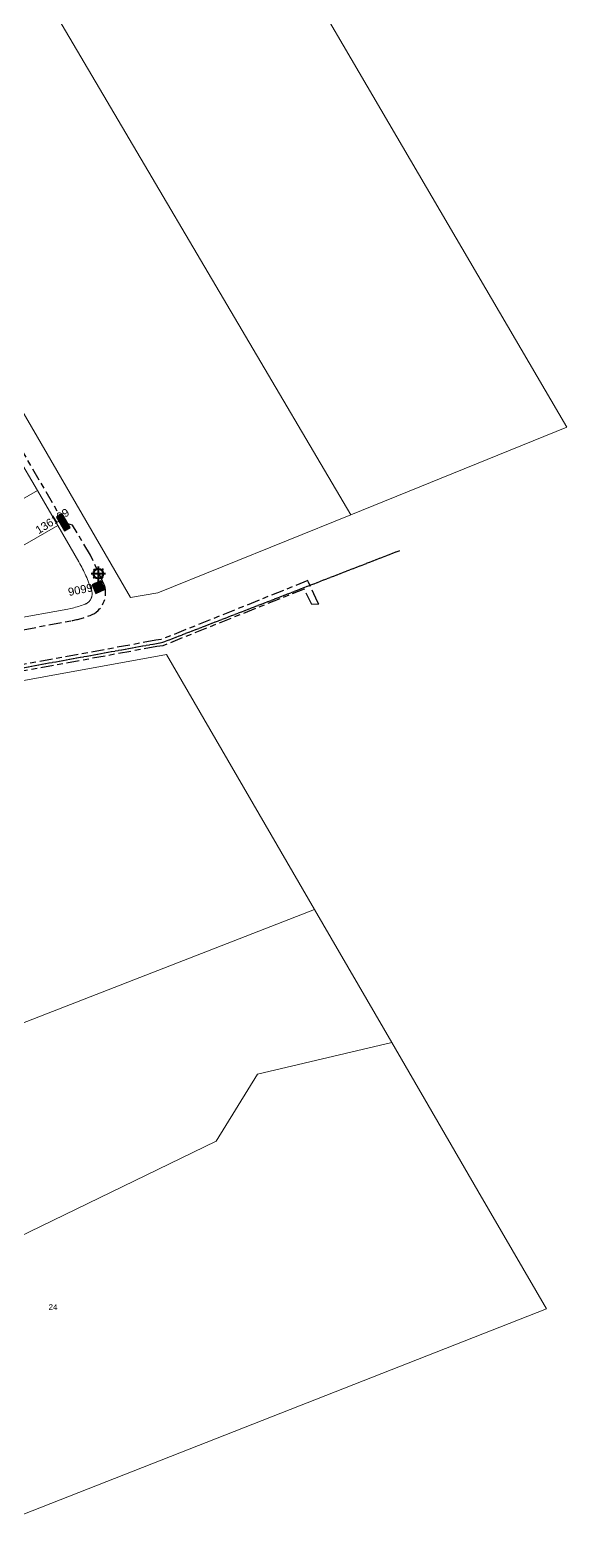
# Model space of a CAD drawing. Header units: metres. Extents: x 303431 to 305438, y 6269401 to 6270518.
# Drawn here: x 304318.7 to 304486.2, y 6269670.9 to 6270141.3 of the extents above; entities that cross this region are included whole.
import ezdxf
from ezdxf.enums import TextEntityAlignment as Align

# ---------------------------------------------------------------- set-up
doc = ezdxf.new("R2010")
doc.units = ezdxf.units.M
doc.linetypes.add('Cable Exist OH', pattern=[1, 1, 0])
doc.linetypes.add('Cable Exist UG', pattern=[8.2, 4, -1.2, 1.8, -1.2])
doc.layers.get('0').update_dxf_attribs({"color": 6})
doc.layers.add('Cadastre Land Parcels_SP_EXT', color=9, linetype='Continuous', lineweight=5)
for name, color, linetype in [('Equip_SP_SL_EXT', 7, 'Continuous'), ('Mains_HV_EXT', 7, 'Continuous'), ('Mains_LV_EXT', 7, 'Continuous'), ('SupportsUG_SP_LV_EXT', 7, 'Continuous'), ('SupportsUG_SP_LV_SL_EXT', 7, 'Continuous')]:
    doc.layers.add(name, color=color, linetype=linetype)
doc.styles.add('COLUMN_LABEL', font='arial.ttf')
doc.styles.add('iecARIAL', font='arial.ttf', dxfattribs={"height": 2})
doc.styles.add('POLE_LABEL', font='arial.ttf')
doc.styles.get("Standard").update_dxf_attribs({"font": 'arial.ttf'})

# ---------------------------------------------------------------- blocks, each defined once
blk = doc.blocks.new('COLUMN_EXT')
blk.add_hatch(color=256).paths.add_polyline_path([(-1.49, 1.48), (-1.49, -1.49), (1.48, -1.49), (1.48, 1.48)])
blk.add_lwpolyline([(-1.49, -1.49), (1.48, -1.49), (1.48, 1.48), (-1.49, 1.48)], close=True)
for tag, height, style, flags, p in [('STRUCTURE_PLANT_NUMBER', 0.2, 'POLE_LABEL', 9, (1.81, 0.03)), ('ASSET_NUM', 2.5, 'COLUMN_LABEL', 8, (2, 2)), ('STREET_CODE', 0.2, 'COLUMN_LABEL', 9, (1.81, -0.2))]:
    blk.add_attdef(tag, text='', height=height, dxfattribs=dict(style=style, flags=flags)).set_placement(p, align=Align.MIDDLE_LEFT)
at = {"flags": 1}
blk.add_attdef('Z', (1.81, -2.35), '', height=0.2, dxfattribs=at)
at = {"flags": 9}
for tag, p in [('COLUMN_TYPE', (1.81, -0.4)), ('OWNED_BY', (1.81, -0.6)), ('STATE', (1.81, -0.8)), ('USAGE', (1.81, -1)), ('STREETNAME', (1.81, -1.6)), ('SUBURB', (1.81, -1.8)), ('LEGEND', (1.81, -1.2)), ('LOCATION', (1.81, -1.4)), ('NOTES', (1.81, -2))]:
    blk.add_attdef(tag, text='', height=0.2, dxfattribs=at).set_placement(p, align=Align.MIDDLE_LEFT)
blk = doc.blocks.new('PILLAR_EXT')
blk.add_hatch(color=256).paths.add_polyline_path([(-2.475, 0.99), (-2.475, -0.99), (2.475, -0.99), (2.475, 0.99)])
blk.add_lwpolyline([(-2.475, -0.99), (2.475, -0.99), (2.475, 0.99), (-2.475, 0.99)], close=True)
at = {"style": 'iecARIAL', "flags": 8}
blk.add_attdef('ASSET_NUM', (1.5, 3.5), '', height=2.5, dxfattribs=at)
for tag, p, flags in [('OWNED_BY', (0, -0.2), 9), ('STATE', (0, -0.4), 9), ('SUPPORT_TYPE', (0, -0.6), 9), ('STREETNAME', (0, -1.8), 9), ('SUBURB', (0, -2), 1), ('USAGE', (0, -0.8), 9), ('LEGEND', (0, -1), 9), ('LOCATION', (0, -1.2), 9), ('NOTES', (0, -1.4), 9), ('PARENT', (0, -1.6), 9)]:
    blk.add_attdef(tag, p, '', height=0.2, dxfattribs=dict(flags=flags))
blk = doc.blocks.new('SL_LANTERN_EXT')
at = {"lineweight": 40}
for p, q in [((-1.46, 5.68), (-1.06, 5.28)), ((0, 1.97), (0, 6.47)), ((1.46, 5.68), (1.06, 5.28)), ((-2.25, 4.22), (2.25, 4.22)), ((-1.46, 2.76), (-1.06, 3.16)), ((0, 0), (0, 2.72)), ((1.46, 2.76), (1.06, 3.16))]:
    blk.add_line(p, q, dxfattribs=at)
blk.add_circle((0, 4.22), 1.5, dxfattribs=at)
at = {"style": 'iecARIAL', "flags": 9}
blk.add_attdef('ASSET_NUM', (1.5, 1.5), '', height=2.5, dxfattribs=at)
for tag, p, height, flags in [('OPERATING_VOLTAGE', (0.98, -1.65), 0.2, 9), ('ORIENTATION', (0.98, -1.85), 0.2, 9), ('OWNED_BY', (0.98, -2.05), 0.2, 9), ('STATE', (0.98, -2.25), 0.2, 9), ('CONSTRUCTED_VOLTAGE', (0.98, -0.65), 0.2, 9), ('CONTROL_TYPE', (0.98, -0.85), 0.2, 9), ('LANTERN_PURPOSE', (0.98, -1.05), 0.2, 9), ('LANTERN_TYPE', (0.98, -1.25), 0.2, 9), ('NO_PHASES', (0.98, -1.45), 0.2, 9), ('USAGE', (0.98, -2.45), 0.2, 9), ('CEXIST', (0.98, -2.65), 0.2, 9), ('CNEW', (0.98, -2.85), 0.2, 9), ('CNUMBER', (0.98, -3.05), 0.2, 9), ('CREMOVE', (0.98, -3.25), 0.2, 9), ('CREPLACE', (0.98, -3.45), 0.2, 9), ('LKINGHEIGHT', (0.98, -3.65), 0.2, 9), ('LBRACKET', (0.98, -3.85), 0.2, 9), ('LBRACKETVOCAB', (0.98, -4.05), 0.2, 9), ('LCATEGORY', (0.98, -4.25), 0.2, 9), ('LCHARGE1', (0.98, -4.45), 0.2, 9), ('LCHARGE1PERCENT', (0.98, -4.65), 0.2, 9), ('LCHARGE2', (0.98, -4.85), 0.2, 9), ('LNUMBER', (2.18, -3.25), 2.5, 8), ('STREETNAME', (0.98, -9.25), 0.2, 9), ('SUBURB', (0.98, -9.45), 0.2, 1), ('LCHARGE2PERCENT', (0.98, -5.05), 0.2, 9), ('LCHARGE3', (0.98, -5.25), 0.2, 9), ('LCHARGE3PERCENT', (0.98, -5.45), 0.2, 9), ('LEXIST', (0.98, -5.65), 0.2, 9), ('LLAMP', (0.98, -5.85), 0.2, 9), ('LLAMPVOCAB', (0.98, -6.05), 0.2, 9), ('LMAST', (0.98, -6.25), 0.2, 9), ('LMASTVOCAB', (0.98, -6.45), 0.2, 9), ('LNEW', (0.98, -6.65), 0.2, 9), ('LANTNUMBER', (0.98, -6.85), 0.2, 9), ('LOUTREACH', (0.98, -7.25), 0.2, 9), ('LOUTREACHVOCAB', (0.98, -7.45), 0.2, 9), ('LRATECODE', (0.98, -7.65), 0.2, 9), ('LREMOVE', (0.98, -7.85), 0.2, 9), ('LREPLACE', (0.98, -8.05), 0.2, 9), ('LTYPE', (0.98, -8.25), 0.2, 9), ('LTYPEVOCAB', (0.98, -8.45), 0.2, 9), ('LEGEND', (0.98, -8.65), 0.2, 9), ('LOCATION', (0.98, -8.85), 0.2, 9), ('NOTES', (0.98, -9.05), 0.2, 9)]:
    blk.add_attdef(tag, p, '', height=height, dxfattribs=dict(flags=flags))

msp = doc.modelspace()

# ---------------------------------------------------------------- linework, layer by layer
at = {"layer": 'Cadastre Land Parcels_SP_EXT', "linetype": 'Continuous'}
for points in [[(304486.21703, 6270017.18797), (304342.30597, 6270263.311), (304273.40397, 6270236.55496), (304418.82498, 6269989.89504), (304486.21703, 6270017.18797)], [(304418.82498, 6269989.89504), (304273.40397, 6270236.55496), (304206.78704, 6270210.66202), (304239.27904, 6270154.79499), (304271.13603, 6270099.89097), (304350.00698, 6269963.97198), (304358.58196, 6269965.52602), (304418.82498, 6269989.89504)], [(304320.98221, 6269997.39969), (304314.64929, 6270008.32149), (304292.99225, 6269995.86156), (304299.29541, 6269984.93525), (304320.98221, 6269997.39969)], [(304327.31513, 6269986.47692), (304320.98221, 6269997.39969), (304299.29541, 6269984.93525), (304297.67273, 6269983.99301), (304303.975, 6269973.06768), (304327.31513, 6269986.47692)], [(304237.641, 6269800.45797), (304407.48396, 6269866.55002), (304361.25703, 6269946.17199), (304174.24698, 6269912.14503), (304237.641, 6269800.45797)], [(304237.641, 6269800.45797), (304407.48396, 6269866.55002), (304361.25703, 6269946.17199), (304174.24698, 6269912.14503), (304237.641, 6269800.45797)], [(304431.63401, 6269824.992), (304407.48396, 6269866.55002), (304237.641, 6269800.45797), (304101.632, 6269747.45796), (304140.32496, 6269679.30501), (304376.70499, 6269794.21497), (304389.62902, 6269815.065), (304431.63401, 6269824.992)], [(304431.63401, 6269824.992), (304407.48396, 6269866.55002), (304237.641, 6269800.45797), (304101.632, 6269747.45796), (304140.32496, 6269679.30501), (304376.70499, 6269794.21497), (304389.62902, 6269815.065), (304431.63401, 6269824.992)], [(304458.43801, 6269778.70801), (304431.63401, 6269824.992), (304389.62902, 6269815.065), (304376.70499, 6269794.21497), (304140.32496, 6269679.30501), (304142.739, 6269675.05303), (304176.17298, 6269622.50997), (304479.84304, 6269741.80599), (304458.43801, 6269778.70801)], [(304458.43801, 6269778.70801), (304431.63401, 6269824.992), (304389.62902, 6269815.065), (304376.70499, 6269794.21497), (304140.32496, 6269679.30501), (304142.739, 6269675.05303), (304176.17298, 6269622.50997), (304479.84304, 6269741.80599), (304458.43801, 6269778.70801)]]:
    msp.add_lwpolyline(points, close=True, dxfattribs=at)
msp.add_lwpolyline([(304313.0677, 6269957.27743), (304330.4126, 6269960.42074), (304330.4126, 6269960.42074), (304331.38629, 6269960.61375), (304331.87459, 6269960.72214), (304332.36184, 6269960.83856), (304332.84652, 6269960.96187), (304333.32846, 6269961.09402), (304333.80952, 6269961.23314), (304334.28696, 6269961.38013), (304334.76351, 6269961.53409), (304335.23662, 6269961.69591), (304335.70699, 6269961.86569), (304335.86537, 6269961.92761), (304336.02102, 6269961.99837), (304336.17162, 6269962.07407), (304336.32038, 6269962.15869), (304336.46392, 6269962.25011), (304336.60242, 6269962.34746), (304336.73669, 6269962.45063), (304336.86574, 6269962.56166), (304336.98897, 6269962.67755), (304337.10698, 6269962.79937), (304337.21907, 6269962.92692), (304337.32454, 6269963.05836), (304337.42312, 6269963.19563), (304337.51587, 6269963.33678), (304337.60014, 6269963.48174), (304337.67858, 6269963.63252), (304337.74942, 6269963.7841), (304337.81276, 6269963.94053), (304337.86849, 6269964.09883), (304337.91681, 6269964.25995), (304337.95665, 6269964.42292), (304337.98907, 6269964.58863), (304338.01309, 6269964.75425), (304338.02961, 6269964.92165), (304338.03703, 6269965.08886), (304338.03685, 6269965.25696), (304338.02846, 6269965.42488), (304338.01177, 6269965.59156), (304337.98757, 6269965.75815), (304337.95594, 6269965.92263), (304337.91522, 6269966.0849), (304337.86699, 6269966.24602), (304337.67487, 6269966.82292), (304337.47524, 6269967.39664), (304337.2673, 6269967.96824), (304337.05203, 6269968.53666), (304336.83014, 6269969.10305), (304336.59995, 6269969.66617), (304336.36242, 6269970.2262), (304336.11818, 6269970.78313), (304335.86661, 6269971.33689), (304335.60682, 6269971.88756), (304335.34041, 6269972.43407), (304335.06658, 6269972.97846), (304334.78533, 6269973.51871), (304334.49754, 6269974.05488), (304334.20313, 6269974.58788), (304333.9005, 6269975.11673), (304327.31513, 6269986.47692), (304303.975, 6269973.06768)], dxfattribs=at)
at = {"layer": 'Mains_HV_EXT', "linetype": 'Cable Exist UG'}
for points in [[(304408.75156, 6269961.94448), (304406.62904, 6269961.84805), (304404.21515, 6269966.64905), (304404.21515, 6269966.64905), (304360.13472, 6269948.95421), (304358.22633, 6269948.66976), (304358.22633, 6269948.66976), (304217.13302, 6269922.99754)], [(304408.75156, 6269961.94448), (304406.62904, 6269961.84805), (304404.21515, 6269966.64905), (304404.21515, 6269966.64905), (304360.13472, 6269948.95421), (304358.22633, 6269948.66976), (304358.22633, 6269948.66976), (304217.13302, 6269922.99754)], [(304408.75156, 6269961.94448), (304408.41372, 6269962.71833), (304408.41372, 6269962.71833), (304405.34936, 6269969.28524), (304359.60578, 6269950.89747), (304357.89992, 6269950.64322), (304223.33741, 6269926.1595)], [(304408.75156, 6269961.94448), (304408.41372, 6269962.71833), (304408.41372, 6269962.71833), (304405.34936, 6269969.28524), (304359.60578, 6269950.89747), (304357.89992, 6269950.64322), (304223.33741, 6269926.1595)]]:
    msp.add_lwpolyline(points, dxfattribs=at)
at = {"layer": 'Mains_LV_EXT', "linetype": 'Cable Exist UG'}
msp.add_lwpolyline([(304303.59871, 6270031.39351), (304306.50008, 6270030.43014), (304306.50008, 6270030.43014), (304311.83519, 6270021.22069), (304311.15969, 6270018.38831), (304329.19053, 6269987.4407)], dxfattribs=at)
msp.add_lwpolyline([(304270.02384, 6269982.44801), (304275.8496, 6269972.08943), (304279.22777, 6269964.96213), (304282.88956, 6269955.90208), (304291.05113, 6269951.32581), (304311.96307, 6269955.09554), (304313.58801, 6269953.3207), (304316.49163, 6269953.96567), (304316.49163, 6269953.96567), (304331.68775, 6269956.79997), (304331.68775, 6269956.79997, 0.043175847), (304337.41291, 6269958.40965), (304337.41291, 6269958.40965, 0.40327523), (304341.8674, 6269967.81395), (304341.8674, 6269967.81395), (304341.80067, 6269968.00964), (304337.5387, 6269977.20474), (304331.91489, 6269986.64374), (304329.04355, 6269987.50234)], format="xyb", dxfattribs=at)
at = {"layer": 'Mains_LV_EXT', "linetype": 'Cable Exist OH'}
for points in [[(304360.13797, 6269950.04304), (304434.12132, 6269978.73942)], [(304290.00051, 6269937.27232), (304360.13797, 6269950.04304)]]:
    msp.add_lwpolyline(points, dxfattribs=at)

# ---------------------------------------------------------------- block references
at = {"layer": 'Equip_SP_SL_EXT'}
msp.add_blockref('SL_LANTERN_EXT', (304339.97821, 6269967.25136), dxfattribs=at)
at = {"layer": 'SupportsUG_SP_LV_EXT'}
ref = msp.add_blockref('PILLAR_EXT', (304329.04356, 6269987.50232), dxfattribs=dict(at, rotation=120.080736175167))
ref.add_attrib('ASSET_NUM', '136109', dxfattribs={"layer": '0', "height": 2.5, "rotation": 32.167164, "style": 'iecARIAL'}).set_placement((304330.54356, 6269991.00232), align=Align.MIDDLE_RIGHT)
at = {"layer": 'SupportsUG_SP_LV_SL_EXT'}
ref = msp.add_blockref('COLUMN_EXT', (304339.97821, 6269967.25134), dxfattribs=dict(at, rotation=114.143322508772))
ref.add_attrib('ASSET_NUM', '909960', dxfattribs={"layer": '0', "height": 2.5, "rotation": 11.4259631, "style": 'COLUMN_LABEL'}).set_placement((304341.97821, 6269968.00134), align=Align.MIDDLE_RIGHT)

# ---------------------------------------------------------------- texts
at = {"layer": 'Cadastre Land Parcels_SP_EXT'}
msp.add_text('24', height=1.8, dxfattribs=at).set_placement((304324.43571, 6269741.45671))

doc.saveas('drawing.dxf')
